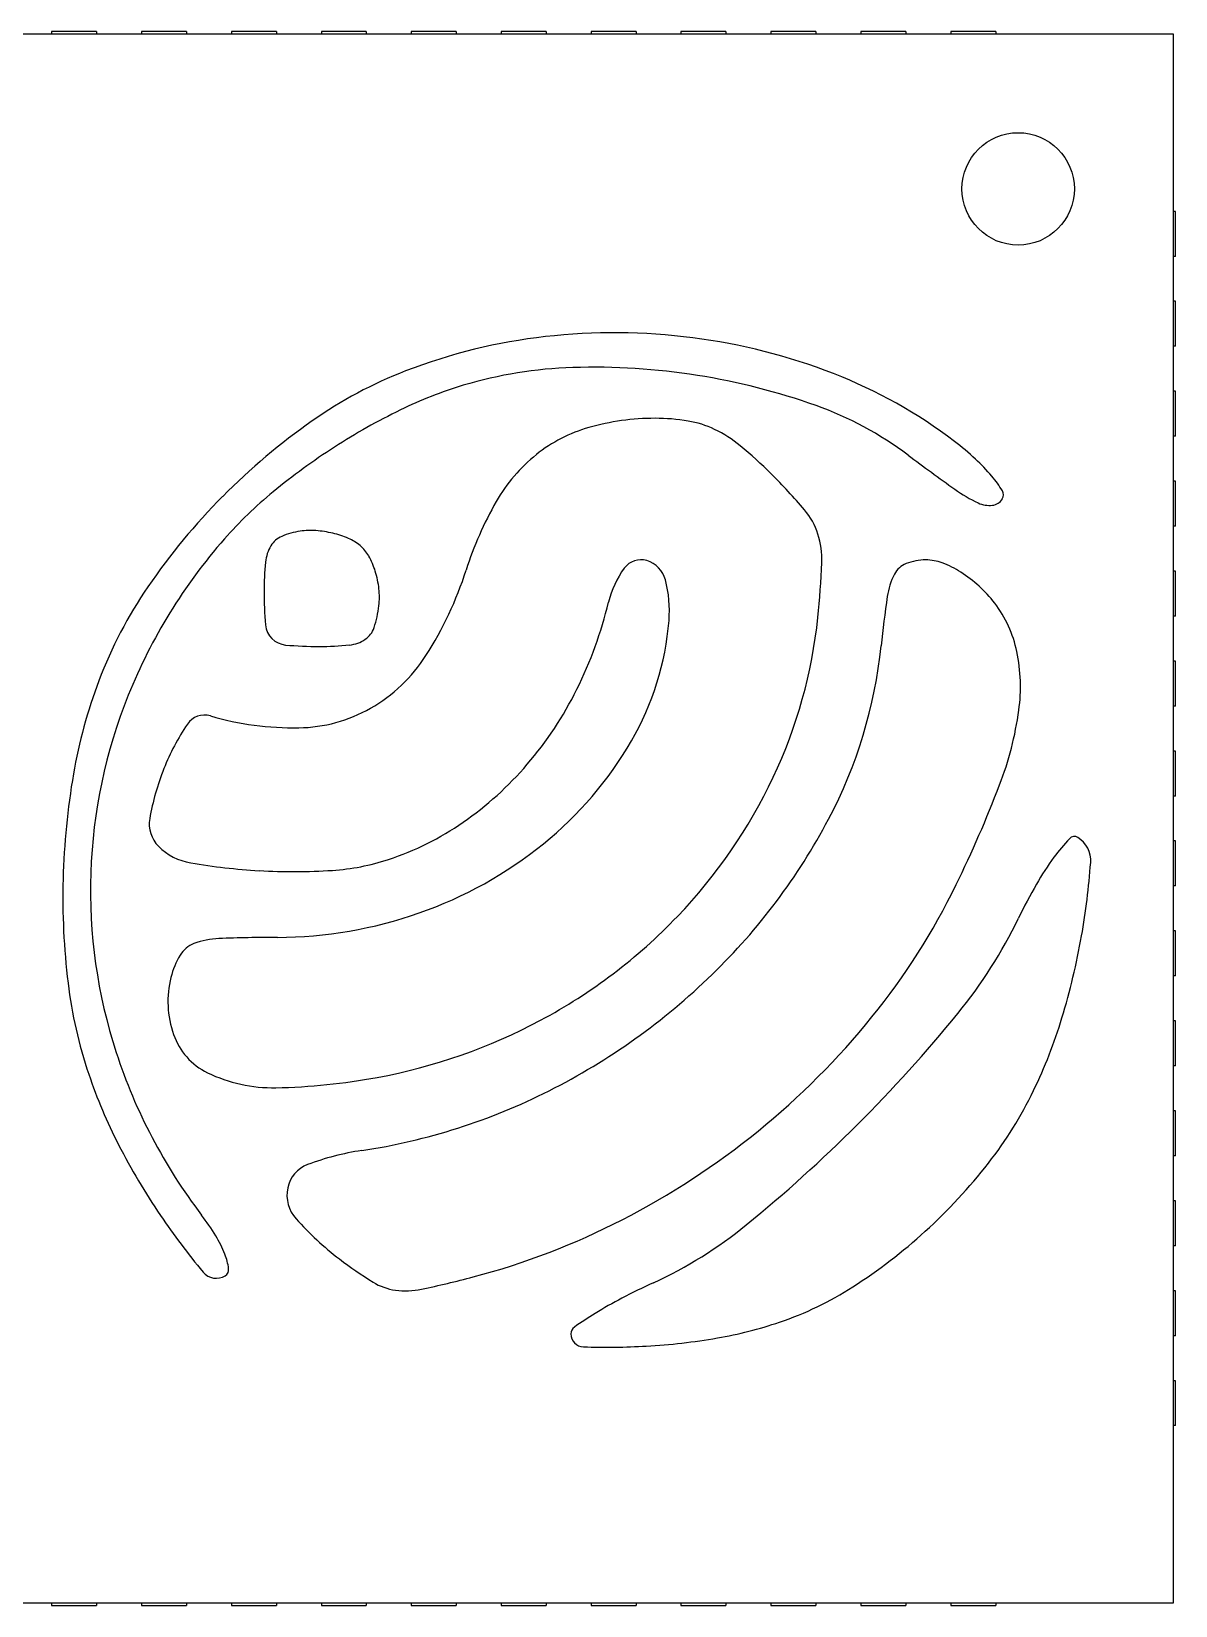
# Model space of a CAD drawing. Header units: millimetres. Extents: x 10 to 132, y -13 to 46.
# Drawn here: x 106.28 to 111.37, y 16.92 to 23.92 of the extents above; entities that cross this region are included whole.
import ezdxf

# ---------------------------------------------------------------- set-up
doc = ezdxf.new("R2010")
doc.units = ezdxf.units.MM
doc.header["$LTSCALE"] = 1.21
doc.header["$MEASUREMENT"] = 0
doc.layers.get('0').update_dxf_attribs({"linetype": 'CONTINUOUS'})

msp = doc.modelspace()

# ---------------------------------------------------------------- linework, layer by layer
at = {"color": 7, "linetype": 'Continuous'}
for p, q in [((104.3793, 23.9145), (111.3593, 23.9145)), ((106.3693, 23.9245), (106.3693, 23.9145)), ((106.5693, 23.9245), (106.3693, 23.9245)), ((106.5693, 23.9245), (106.5693, 23.9145)), ((106.7693, 23.9245), (106.7693, 23.9145)), ((106.9693, 23.9245), (106.7693, 23.9245)), ((106.9693, 23.9245), (106.9693, 23.9145)), ((107.1693, 23.9245), (107.1693, 23.9145)), ((107.3693, 23.9245), (107.1693, 23.9245)), ((107.3693, 23.9245), (107.3693, 23.9145)), ((107.5693, 23.9245), (107.5693, 23.9145)), ((107.7693, 23.9245), (107.5693, 23.9245)), ((107.7693, 23.9245), (107.7693, 23.9145)), ((107.9693, 23.9245), (107.9693, 23.9145)), ((108.1693, 23.9245), (107.9693, 23.9245)), ((108.1693, 23.9245), (108.1693, 23.9145)), ((108.3693, 23.9245), (108.3693, 23.9145)), ((108.5693, 23.9245), (108.3693, 23.9245)), ((108.5693, 23.9245), (108.5693, 23.9145)), ((108.7693, 23.9245), (108.7693, 23.9145)), ((108.9693, 23.9245), (108.7693, 23.9245)), ((108.9693, 23.9245), (108.9693, 23.9145)), ((109.1693, 23.9245), (109.1693, 23.9145)), ((109.3693, 23.9245), (109.1693, 23.9245)), ((109.3693, 23.9245), (109.3693, 23.9145)), ((109.5693, 23.9245), (109.5693, 23.9145)), ((109.7693, 23.9245), (109.5693, 23.9245)), ((109.7693, 23.9245), (109.7693, 23.9145)), ((109.9693, 23.9245), (109.9693, 23.9145)), ((110.1693, 23.9245), (109.9693, 23.9245)), ((110.1693, 23.9245), (110.1693, 23.9145)), ((110.3693, 23.9245), (110.3693, 23.9145)), ((110.5693, 23.9245), (110.3693, 23.9245)), ((110.5693, 23.9245), (110.5693, 23.9145)), ((111.3593, 23.9145), (111.3593, 16.9345)), ((111.3693, 23.1245), (111.3593, 23.1245)), ((111.3693, 22.9245), (111.3693, 23.1245)), ((111.3693, 22.9245), (111.3593, 22.9245)), ((111.3693, 22.7245), (111.3593, 22.7245)), ((111.3693, 22.5245), (111.3693, 22.7245)), ((111.3693, 22.5245), (111.3593, 22.5245)), ((111.3693, 22.3245), (111.3593, 22.3245)), ((111.3693, 22.1245), (111.3693, 22.3245)), ((111.3693, 22.1245), (111.3593, 22.1245)), ((111.3693, 21.9245), (111.3593, 21.9245)), ((111.3693, 21.7245), (111.3693, 21.9245)), ((111.3693, 21.7245), (111.3593, 21.7245)), ((111.3693, 21.5245), (111.3593, 21.5245)), ((111.3693, 21.3245), (111.3693, 21.5245)), ((111.3693, 21.3245), (111.3593, 21.3245)), ((111.3693, 21.1245), (111.3593, 21.1245)), ((111.3693, 20.9245), (111.3693, 21.1245)), ((111.3693, 20.9245), (111.3593, 20.9245)), ((111.3693, 20.7245), (111.3593, 20.7245)), ((111.3693, 20.5245), (111.3693, 20.7245)), ((111.3693, 20.5245), (111.3593, 20.5245)), ((111.3693, 20.3245), (111.3593, 20.3245)), ((111.3693, 20.1245), (111.3693, 20.3245)), ((111.3693, 20.1245), (111.3593, 20.1245)), ((111.3693, 19.9245), (111.3593, 19.9245)), ((111.3693, 19.7245), (111.3693, 19.9245)), ((111.3693, 19.7245), (111.3593, 19.7245)), ((111.3693, 19.5245), (111.3593, 19.5245)), ((111.3693, 19.3245), (111.3693, 19.5245)), ((111.3693, 19.3245), (111.3593, 19.3245)), ((111.3693, 19.1245), (111.3593, 19.1245)), ((111.3693, 18.9245), (111.3693, 19.1245)), ((111.3693, 18.9245), (111.3593, 18.9245)), ((111.3693, 18.7245), (111.3593, 18.7245)), ((111.3693, 18.5245), (111.3693, 18.7245)), ((111.3693, 18.5245), (111.3593, 18.5245)), ((111.3693, 18.3245), (111.3593, 18.3245)), ((111.3693, 18.1245), (111.3693, 18.3245)), ((111.3693, 18.1245), (111.3593, 18.1245)), ((111.3693, 17.9245), (111.3593, 17.9245)), ((111.3693, 17.7245), (111.3693, 17.9245)), ((111.3693, 17.7245), (111.3593, 17.7245)), ((111.3593, 16.9345), (104.3793, 16.9345)), ((106.3693, 16.9345), (106.3693, 16.9245)), ((106.3693, 16.9245), (106.5693, 16.9245)), ((106.5693, 16.9345), (106.5693, 16.9245)), ((106.7693, 16.9345), (106.7693, 16.9245)), ((106.7693, 16.9245), (106.9693, 16.9245)), ((106.9693, 16.9345), (106.9693, 16.9245)), ((107.1693, 16.9345), (107.1693, 16.9245)), ((107.1693, 16.9245), (107.3693, 16.9245)), ((107.3693, 16.9345), (107.3693, 16.9245)), ((107.5693, 16.9345), (107.5693, 16.9245)), ((107.5693, 16.9245), (107.7693, 16.9245)), ((107.7693, 16.9345), (107.7693, 16.9245)), ((107.9693, 16.9345), (107.9693, 16.9245)), ((107.9693, 16.9245), (108.1693, 16.9245)), ((108.1693, 16.9345), (108.1693, 16.9245)), ((108.3693, 16.9345), (108.3693, 16.9245)), ((108.3693, 16.9245), (108.5693, 16.9245)), ((108.5693, 16.9345), (108.5693, 16.9245)), ((108.7693, 16.9345), (108.7693, 16.9245)), ((108.7693, 16.9245), (108.9693, 16.9245)), ((108.9693, 16.9345), (108.9693, 16.9245)), ((109.1693, 16.9345), (109.1693, 16.9245)), ((109.1693, 16.9245), (109.3693, 16.9245)), ((109.3693, 16.9345), (109.3693, 16.9245)), ((109.5693, 16.9345), (109.5693, 16.9245)), ((109.5693, 16.9245), (109.7693, 16.9245)), ((109.7693, 16.9345), (109.7693, 16.9245)), ((109.9693, 16.9345), (109.9693, 16.9245)), ((109.9693, 16.9245), (110.1693, 16.9245)), ((110.1693, 16.9345), (110.1693, 16.9245)), ((110.3693, 16.9345), (110.3693, 16.9245)), ((110.3693, 16.9245), (110.5693, 16.9245)), ((110.5693, 16.9345), (110.5693, 16.9245))]:
    msp.add_line(p, q, dxfattribs=at)
msp.add_circle((110.6693, 23.2245), 0.25, dxfattribs=at)
for centre, radius, start, end in [((108.8446, 20.0894), 2.4936, 96.41812, 111.16377), ((108.8725, 19.8418), 2.7428, 82.68887, 96.41814), ((108.8819, 19.9156), 2.6684, 68.76584, 82.68898), ((108.6489, 20.595), 1.9514, 111.16385, 125.02099), ((108.7443, 20.5412), 1.8896, 91.7021, 106.71272), ((108.7773, 19.4307), 3.0007, 81.0869, 91.70217), ((109.0521, 20.3537), 2.1984, 52.66593, 68.76586), ((108.7313, 20.5845), 1.8445, 106.71264, 116.0643), ((108.7912, 19.5188), 2.9114, 70.34218, 81.08688), ((109.2486, 20.7993), 1.5517, 53.13329, 70.34209), ((109.2054, 19.8009), 2.9211, 125.02109, 135.2631), ((109.1919, 19.6429), 2.8927, 116.06422, 122.73959), ((109.0549, 21.1199), 1.0844, 90.05565, 105.84471), ((109.0547, 21.3166), 0.8877, 80.51273, 90.05566), ((109.1281, 21.7559), 0.4423, 64.4406, 80.51271), ((108.9387, 21.5291), 0.659, 105.84471, 128.77172), ((109.0781, 21.6513), 0.5583, 50.52178, 64.44058), ((109.1936, 19.6402), 2.8958, 122.73954, 129.41192), ((108.2042, 20.5903), 1.9328, 45.00001, 50.5218), ((109.5402, 20.9936), 1.3936, 47.63285, 52.66582), ((108.9898, 21.4656), 0.7405, 128.77165, 150.14951), ((116.6645, 30.6883), 10.809, 233.1333, 234.49968), ((109.9577, 21.4512), 0.7741, 39.81709, 47.63287), ((107.6594, 20.0455), 2.7033, 40.38187, 44.99997), ((110.1354, 21.5995), 0.5427, 31.34229, 39.81706), ((109.2062, 19.8), 2.9224, 135.26311, 145.50329), ((108.5346, 20.4421), 1.8579, 129.41195, 138.71648), ((110.7682, 22.4221), 0.6554, 234.49969, 245.04726), ((110.5479, 21.8771), 0.0599, 276.36222, 328.28254), ((110.5694, 21.8638), 0.0345, 328.2825, 31.34233), ((109.7073, 21.0538), 1.5678, 150.14948, 162.3495), ((109.4776, 21.5919), 0.3164, 17.9884, 40.38185), ((110.5414, 21.9348), 0.118, 245.04718, 276.36236), ((107.5212, 21.3816), 0.324, 98.06858, 113.32952), ((107.5214, 21.38), 0.3257, 85.81665, 98.06855), ((107.511, 21.2386), 0.4674, 76.47189, 85.81669), ((108.9641, 20.065), 2.4295, 138.71653, 158.05868), ((107.4943, 21.5474), 0.1743, 148.93747, 174.24976), ((107.434, 21.5837), 0.1039, 113.32955, 148.93742), ((107.5178, 21.2667), 0.4385, 66.89392, 76.47186), ((107.6073, 21.4764), 0.2105, 50.30983, 66.89385), ((107.637, 21.5123), 0.1639, 29.07943, 50.30984), ((109.4351, 21.5781), 0.361, 357.58543, 17.98847), ((108.6152, 21.4345), 1.3008, 174.24986, 180), ((107.4638, 21.4159), 0.3621, 17.3416, 29.07948), ((108.9906, 21.4841), 0.0911, 73.07447, 143.69873), ((108.9816, 21.4544), 0.1222, 14.8433, 73.07447), ((105.7672, 21.7328), 4.0322, 354.10742, 357.58547), ((110.2583, 21.3385), 0.2361, 89.99999, 111.65954), ((110.2583, 21.3696), 0.2049, 69.06407, 89.99996), ((110.1621, 21.1181), 0.4743, 57.88033, 69.06406), ((107.4196, 21.4021), 0.4084, 6.19407, 17.34168), ((106.6823, 22.0163), 1.6067, 327.32177, 342.3495), ((109.2578, 21.2878), 0.4227, 143.69871, 166.47187), ((110.3969, 21.3662), 0.3133, 152.54585, 171.61491), ((110.2083, 21.4642), 0.1008, 111.65962, 152.54588), ((110.1124, 21.039), 0.5676, 47.5541, 57.88029), ((108.4103, 20.347), 1.9565, 145.5033, 159.3351), ((109.0194, 21.4345), 1.7051, 179.99998, 185.01096), ((107.4888, 21.4097), 0.3388, 353.36955, 6.19407), ((108.5795, 21.3478), 0.5382, 355.41757, 14.84323), ((110.1029, 21.0286), 0.5818, 37.41707, 47.5541), ((107.3369, 21.4273), 0.4917, 341.75665, 353.3695), ((107.0611, 21.8164), 1.8367, 333.57978, 346.47193), ((115.1334, 20.6681), 5.1009, 171.61489, 174.10738), ((110.1418, 21.0583), 0.5328, 11.73066, 37.41712), ((107.419, 21.2942), 0.0985, 185.01094, 264.98907), ((107.85, 21.4063), 1.27, 329.8947, 355.41753), ((107.6029, 21.5433), 2.1868, 334.67494, 354.10743), ((107.6802, 21.3458), 0.1504, 275.57274, 304.22827), ((107.708, 21.305), 0.101, 304.22825, 341.75666), ((107.5593, 22.8946), 1.7051, 264.98904, 270.00002), ((107.5593, 22.5849), 1.3953, 269.99994, 275.5728), ((107.4364, 21.5326), 0.7107, 299.67533, 327.32179), ((107.9604, 21.4084), 2.1102, 332.11078, 354.10737), ((109.9114, 21.0105), 0.7681, 352.2024, 11.73068), ((108.7123, 20.2331), 2.2793, 159.33514, 170.16148), ((108.8654, 20.1047), 2.3231, 158.05872, 178.06152), ((107.2501, 21.7224), 1.6257, 319.45187, 333.57982), ((107.0498, 20.7922), 0.0923, 73.80032, 146.01094), ((107.4486, 22.1649), 1.3371, 253.80027, 270.88213), ((107.4589, 21.4931), 0.6653, 270.88211, 299.67526), ((109.2013, 21.1077), 1.4847, 338.92281, 352.20238), ((107.8413, 20.2585), 1.0469, 146.01088, 158.25913), ((107.5166, 21.5996), 1.6554, 308.96967, 329.89465), ((107.3468, 21.6397), 1.4984, 304.70073, 319.45186), ((109.6311, 20.0738), 3.2118, 170.16143, 178.53366), ((107.9108, 20.2308), 1.1218, 158.2591, 170.09138), ((107.4611, 21.6104), 2.3436, 316.22625, 334.67496), ((105.3476, 22.593), 5.6148, 333.98513, 338.92281), ((106.9429, 20.3999), 0.1392, 170.09137, 225.00002), ((107.4614, 21.4742), 1.2971, 288.26442, 304.70069), ((107.3792, 21.716), 2.7678, 314.16126, 332.11076), ((107.0329, 20.4899), 0.2666, 224.99999, 260.36422), ((107.3926, 21.7529), 1.8526, 289.29554, 308.96965), ((111.5644, 19.7105), 0.9138, 136.90348, 143.62784), ((110.9191, 20.3142), 0.0302, 58.28242, 136.90343), ((110.8717, 20.2374), 0.1205, 355.75308, 58.28254), ((107.5523, 21.1989), 1.0073, 273.76436, 288.26441), ((111.8265, 19.5174), 1.2393, 143.62774, 150.25753), ((108.8682, 20.1047), 2.3259, 178.0615, 198.05088), ((107.4528, 22.9627), 2.7748, 260.36429, 266.70256), ((107.4451, 22.8286), 2.6404, 266.70266, 273.76431), ((107.6983, 20.473), 3.3026, 350.0518, 355.75316), ((109.5736, 20.0752), 3.1543, 178.53366, 186.97066), ((107.6176, 21.4851), 3.0889, 321.02013, 333.98515), ((112.8948, 18.907), 2.4698, 150.25751, 154.21511), ((107.3675, 21.8245), 1.9285, 270.20489, 289.29557), ((107.4, 21.669), 2.4282, 298.13034, 316.22629), ((108.7336, 20.9172), 2.1515, 320.8037, 334.21507), ((107.1273, 19.536), 0.3548, 92.21762, 110.57206), ((107.401, 12.4671), 7.429, 90.20492, 92.21756), ((107.9247, 20.4333), 3.0727, 343.0543, 350.05184), ((107.2544, 19.6292), 0.3652, 149.02114, 165.91063), ((107.0451, 19.7549), 0.1211, 110.572, 149.02116), ((108.4676, 19.94), 2.0402, 186.97075, 198.6652), ((107.3307, 19.6101), 0.4438, 165.91065, 199.22841), ((107.251, 21.848), 2.9517, 296.81163, 314.16126), ((107.341, 21.7089), 3.4447, 309.07291, 321.02016), ((105.3323, 23.691), 6.5405, 314.94907, 320.80365), ((108.7052, 20.1955), 2.2568, 334.23534, 343.05431), ((107.1928, 19.5619), 0.2977, 199.22838, 244.12644), ((107.3619, 21.7402), 2.509, 280.47342, 298.13043), ((108.9769, 20.1401), 2.4401, 198.05089, 217.3341), ((108.6993, 20.0183), 2.2846, 198.66529, 207.20871), ((107.3542, 19.8948), 0.6677, 244.12645, 271.11225), ((107.3132, 22.0033), 2.7766, 271.11225, 280.47352), ((107.3409, 21.6701), 2.7525, 278.52845, 296.81161), ((109.1342, 19.9885), 1.7805, 321.96954, 334.23539), ((105.3456, 23.6776), 6.5216, 309.11332, 314.94912), ((109.3598, 20.3579), 3.0274, 207.20873, 214.12681), ((107.3125, 21.744), 3.4899, 297.20479, 309.07296), ((107.9233, 17.7862), 1.1749, 98.52851, 110.69631), ((107.5581, 18.753), 0.1414, 110.69642, 168.40125), ((108.5971, 20.4086), 2.4624, 312.35026, 321.96961), ((107.5743, 18.7497), 0.158, 168.40128, 221.91982), ((109.5473, 20.4849), 3.2538, 214.12683, 219.67931), ((106.1658, 17.996), 1.0953, 31.53013, 37.3341), ((108.502, 19.5826), 1.4047, 221.91985, 232.66593), ((107.4075, 21.5593), 3.2821, 284.77766, 297.20484), ((106.6578, 18.2978), 0.5181, 21.37094, 31.53016), ((108.2315, 20.1282), 1.9471, 294.75593, 309.11331), ((108.6434, 20.3577), 2.3935, 302.61148, 312.35025), ((106.8794, 18.3845), 0.2801, 7.87413, 21.37091), ((107.1251, 18.4185), 0.0321, 301.71741, 7.87403), ((108.7994, 19.9725), 1.8951, 232.6659, 238.14714), ((107.1018, 18.4562), 0.0764, 219.67936, 301.71742), ((107.9328, 18.5777), 0.253, 238.14714, 262.33634), ((107.0472, 22.925), 4.6946, 281.89723, 284.77769), ((110.396, 15.4342), 3.222, 114.75587, 117.54604), ((109.123, 19.6081), 1.5037, 288.81572, 302.61144), ((107.9446, 18.6655), 0.3416, 262.33621, 281.89725), ((109.7653, 16.6435), 1.8581, 117.54598, 121.7595), ((109.8637, 16.4846), 2.0449, 121.75951, 124.85008), ((108.7161, 18.1326), 0.0368, 124.85003, 179.99997), ((108.7372, 18.1326), 0.0578, 180.00003, 268.22253), ((109.0238, 19.8992), 1.8112, 279.77235, 288.8158), ((108.8349, 21.2822), 3.209, 268.22256, 273.21865), ((108.8588, 20.8574), 2.7835, 273.21863, 279.7724)]:
    msp.add_arc(centre, radius, start, end, dxfattribs=at)

doc.saveas('drawing.dxf')
